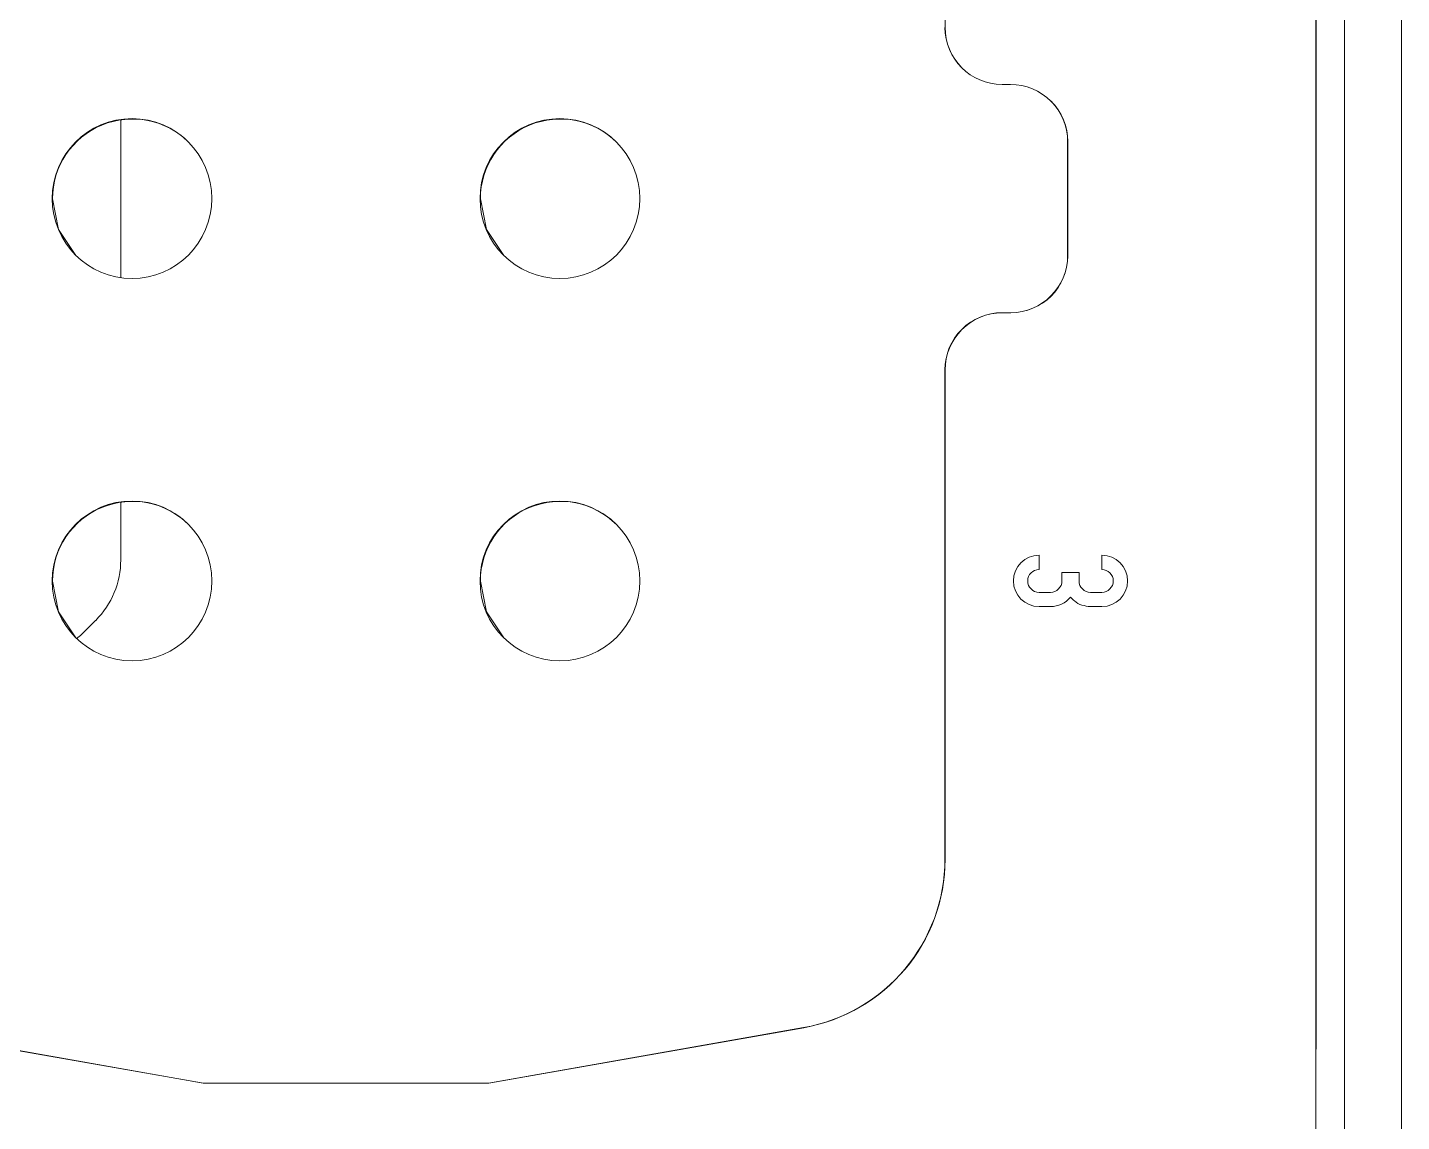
# Model space of a CAD drawing. Extents: x 4137 to 28680, y 2446 to 6814.
# Drawn here: x 10569.2 to 10593.28, y 3509.5 to 3528.67 of the extents above; entities that cross this region are included whole.
import ezdxf

# ---------------------------------------------------------------- set-up
doc = ezdxf.new("R2010")
doc.units = 0
doc.header["$LTSCALE"] = 0.5
doc.layers.get('0').update_dxf_attribs({"linetype": 'CONTINUOUS'})

msp = doc.modelspace()

# ---------------------------------------------------------------- linework, layer by layer
at = {"color": 7, "linetype": 'Continuous', "lineweight": 15}
for p, q in [((10592.281, 3503.174), (10592.281, 3548.174)), ((10592.281, 3503.174), (10592.281, 3548.174)), ((10593.281, 3503.174), (10593.281, 3548.174)), ((10593.281, 3503.174), (10593.281, 3548.174)), ((10591.781, 3503.474), (10591.781, 3547.874)), ((10591.781, 3503.474), (10591.781, 3547.874)), ((10591.784, 3510.77), (10591.784, 3540.57)), ((10591.784, 3510.77), (10591.784, 3540.57)), ((10585.281, 3537.246), (10585.281, 3528.674)), ((10585.281, 3537.246), (10585.281, 3528.674)), ((10585.278, 3528.676), (10585.281, 3528.674)), ((10585.278, 3528.676), (10585.281, 3528.674)), ((10586.278, 3527.676), (10586.428, 3527.676)), ((10586.278, 3527.676), (10586.428, 3527.676)), ((10587.138, 3527.381), (10587.135, 3527.383)), ((10587.138, 3527.381), (10587.135, 3527.383)), ((10570.831, 3527.055), (10570.831, 3524.29)), ((10570.831, 3527.055), (10570.831, 3524.29)), ((10587.428, 3526.676), (10587.428, 3524.676)), ((10587.431, 3526.674), (10587.428, 3526.676)), ((10587.428, 3526.676), (10587.428, 3524.676)), ((10587.431, 3526.674), (10587.428, 3526.676)), ((10587.431, 3526.674), (10587.431, 3524.674)), ((10587.431, 3526.674), (10587.431, 3524.674)), ((10569.628, 3525.676), (10569.634, 3525.67)), ((10569.628, 3525.676), (10569.634, 3525.67)), ((10577.128, 3525.676), (10577.134, 3525.67)), ((10577.128, 3525.676), (10577.134, 3525.67)), ((10587.428, 3524.676), (10587.431, 3524.674)), ((10587.428, 3524.676), (10587.431, 3524.674)), ((10586.428, 3523.676), (10586.278, 3523.676)), ((10586.281, 3523.674), (10586.278, 3523.676)), ((10586.428, 3523.676), (10586.278, 3523.676)), ((10586.281, 3523.674), (10586.278, 3523.676)), ((10586.281, 3523.674), (10586.431, 3523.674)), ((10586.281, 3523.674), (10586.431, 3523.674)), ((10586.428, 3523.676), (10586.431, 3523.674)), ((10586.428, 3523.676), (10586.431, 3523.674)), ((10585.278, 3522.676), (10585.278, 3514.104)), ((10585.281, 3522.674), (10585.278, 3522.676)), ((10585.278, 3522.676), (10585.278, 3514.104)), ((10585.281, 3522.674), (10585.278, 3522.676)), ((10585.281, 3522.674), (10585.281, 3514.102)), ((10585.281, 3522.674), (10585.281, 3514.102)), ((10570.831, 3520.355), (10570.831, 3519.346)), ((10570.831, 3520.355), (10570.831, 3519.346)), ((10586.928, 3519.426), (10586.928, 3519.176)), ((10586.928, 3519.426), (10586.928, 3519.176)), ((10588.028, 3519.176), (10588.028, 3519.426)), ((10588.028, 3519.176), (10588.028, 3519.426)), ((10587.328, 3519.126), (10587.628, 3519.126)), ((10587.328, 3518.976), (10587.328, 3519.126)), ((10587.328, 3519.126), (10587.628, 3519.126)), ((10587.328, 3518.976), (10587.328, 3519.126)), ((10587.628, 3519.126), (10587.628, 3518.976)), ((10587.628, 3519.126), (10587.628, 3518.976)), ((10569.628, 3518.976), (10569.634, 3518.97)), ((10569.628, 3518.976), (10569.634, 3518.97)), ((10577.128, 3518.976), (10577.134, 3518.97)), ((10577.128, 3518.976), (10577.134, 3518.97)), ((10586.928, 3518.776), (10587.128, 3518.776)), ((10586.928, 3518.776), (10587.128, 3518.776)), ((10587.828, 3518.776), (10588.028, 3518.776)), ((10587.828, 3518.776), (10588.028, 3518.776)), ((10587.128, 3518.526), (10586.928, 3518.526)), ((10587.128, 3518.526), (10586.928, 3518.526)), ((10588.028, 3518.526), (10587.828, 3518.526)), ((10588.028, 3518.526), (10587.828, 3518.526)), ((10570.391, 3518.285), (10570.143, 3518.036)), ((10570.391, 3518.285), (10570.143, 3518.036)), ((10585.281, 3514.102), (10585.278, 3514.104)), ((10585.281, 3514.102), (10585.278, 3514.104)), ((10582.799, 3511.15), (10577.278, 3510.176)), ((10582.799, 3511.15), (10577.278, 3510.176)), ((10582.802, 3511.147), (10577.281, 3510.174)), ((10582.802, 3511.147), (10577.281, 3510.174)), ((10582.802, 3511.147), (10582.799, 3511.15)), ((10582.802, 3511.147), (10582.799, 3511.15)), ((10572.278, 3510.176), (10567.605, 3511.001)), ((10572.278, 3510.176), (10567.605, 3511.001)), ((10572.281, 3510.174), (10567.607, 3510.998)), ((10572.281, 3510.174), (10567.607, 3510.998)), ((10591.781, 3510.773), (10591.784, 3510.77)), ((10591.781, 3503.473), (10591.781, 3510.773)), ((10591.781, 3510.773), (10591.784, 3510.77)), ((10591.781, 3503.473), (10591.781, 3510.773)), ((10591.781, 3510.77), (10591.784, 3510.77)), ((10591.781, 3510.77), (10591.784, 3510.77)), ((10577.278, 3510.176), (10572.278, 3510.176)), ((10572.281, 3510.174), (10572.278, 3510.176)), ((10577.278, 3510.176), (10572.278, 3510.176)), ((10572.281, 3510.174), (10572.278, 3510.176)), ((10577.281, 3510.174), (10572.281, 3510.174)), ((10577.281, 3510.174), (10572.281, 3510.174)), ((10577.281, 3510.174), (10577.278, 3510.176)), ((10577.281, 3510.174), (10577.278, 3510.176))]:
    msp.add_line(p, q, dxfattribs=at)
at = {"color": 7, "linetype": 'Continuous', "lineweight": 15, "flags": 128}
for points in [[(10569.634, 3525.67), (10569.741, 3525.135), (10570.044, 3524.68)], [(10569.634, 3525.67), (10569.741, 3525.135), (10570.044, 3524.68)], [(10577.134, 3525.67), (10577.241, 3525.135), (10577.544, 3524.68)], [(10577.134, 3525.67), (10577.241, 3525.135), (10577.544, 3524.68)], [(10569.634, 3518.97), (10569.741, 3518.435), (10570.044, 3517.98)], [(10569.634, 3518.97), (10569.741, 3518.435), (10570.044, 3517.98)], [(10577.134, 3518.97), (10577.241, 3518.435), (10577.544, 3517.98)], [(10577.134, 3518.97), (10577.241, 3518.435), (10577.544, 3517.98)]]:
    msp.add_lwpolyline(points, dxfattribs=at)
at = {"color": 7, "linetype": 'Continuous', "lineweight": 15}
for centre in [(10571.028, 3525.676), (10571.028, 3525.676), (10578.528, 3525.676), (10578.528, 3525.676), (10571.028, 3518.976), (10571.028, 3518.976), (10578.528, 3518.976), (10578.528, 3518.976)]:
    msp.add_circle(centre, 1.4, dxfattribs=at)
for centre, radius, start, end in [((10586.278, 3528.676), 1, 180.0002, 269.9997), ((10586.278, 3528.676), 1, 180.0002, 269.9997), ((10586.281, 3528.674), 1, 180.0004, 224.9975), ((10586.281, 3528.674), 1, 180.0004, 224.9975), ((10586.428, 3526.676), 1, 359.9999, 90), ((10586.428, 3526.676), 1, 359.9999, 90), ((10586.431, 3526.674), 1, 359.9998, 44.9985), ((10586.431, 3526.674), 1, 359.9998, 44.9985), ((10571.034, 3525.67), 1.4, 44.9977, 180.0002), ((10571.034, 3525.67), 1.4, 44.9977, 180.0002), ((10578.534, 3525.67), 1.4, 44.9977, 180.0002), ((10578.534, 3525.67), 1.4, 44.9977, 180.0002), ((10586.428, 3524.676), 1, 270.0003, 359.9998), ((10586.428, 3524.676), 1, 270.0003, 359.9998), ((10586.431, 3524.674), 1, 270.0003, 359.9998), ((10586.431, 3524.674), 1, 270.0003, 359.9998), ((10586.278, 3522.676), 1, 89.9996, 180.0001), ((10586.278, 3522.676), 1, 89.9996, 180.0001), ((10586.281, 3522.674), 1, 89.9994, 180.0003), ((10586.281, 3522.674), 1, 89.9994, 180.0003), ((10571.034, 3518.97), 1.4, 44.9977, 180.0002), ((10571.034, 3518.97), 1.4, 44.9977, 180.0002), ((10578.534, 3518.97), 1.4, 44.9977, 180.0002), ((10578.534, 3518.97), 1.4, 44.9977, 180.0002), ((10569.331, 3519.346), 1.5, 315, 0), ((10569.331, 3519.346), 1.5, 315, 0), ((10586.928, 3518.976), 0.45, 90, 270), ((10586.928, 3518.976), 0.45, 90, 270), ((10588.028, 3518.976), 0.45, 270, 90), ((10588.028, 3518.976), 0.45, 270, 90), ((10586.928, 3518.976), 0.2, 90, 270), ((10586.928, 3518.976), 0.2, 90, 270), ((10588.028, 3518.976), 0.2, 270, 90), ((10588.028, 3518.976), 0.2, 270, 90), ((10587.128, 3518.976), 0.2, 270, 360), ((10587.128, 3518.976), 0.2, 270, 360), ((10587.828, 3518.976), 0.2, 180, 270), ((10587.828, 3518.976), 0.2, 180, 270), ((10587.128, 3518.976), 0.45, 270, 321.0576), ((10587.128, 3518.976), 0.45, 270, 321.0576), ((10569.86, 3518.319), 0.4, 299.2266, 315), ((10569.86, 3518.319), 0.4, 299.2266, 315), ((10582.278, 3514.104), 3, 279.9999, 0.0001), ((10582.278, 3514.104), 3, 279.9999, 0.0001), ((10582.281, 3514.102), 3, 279.9999, 0.0001), ((10582.281, 3514.102), 3, 279.9999, 0.0001)]:
    msp.add_arc(centre, radius, start, end, dxfattribs=at)
msp.add_open_spline([(10587.828, 3518.526), (10587.778, 3518.532), (10587.676, 3518.542), (10587.556, 3518.609), (10587.5, 3518.67), (10587.478, 3518.694)], degree=3, knots=[0, 0, 0, 0, 0.381018, 0.759459, 1, 1, 1, 1], dxfattribs=at)
msp.add_open_spline([(10587.828, 3518.526), (10587.778, 3518.532), (10587.676, 3518.542), (10587.556, 3518.609), (10587.5, 3518.67), (10587.478, 3518.694)], degree=3, knots=[0, 0, 0, 0, 0.381018, 0.759459, 1, 1, 1, 1], dxfattribs=at)

doc.saveas('drawing.dxf')
